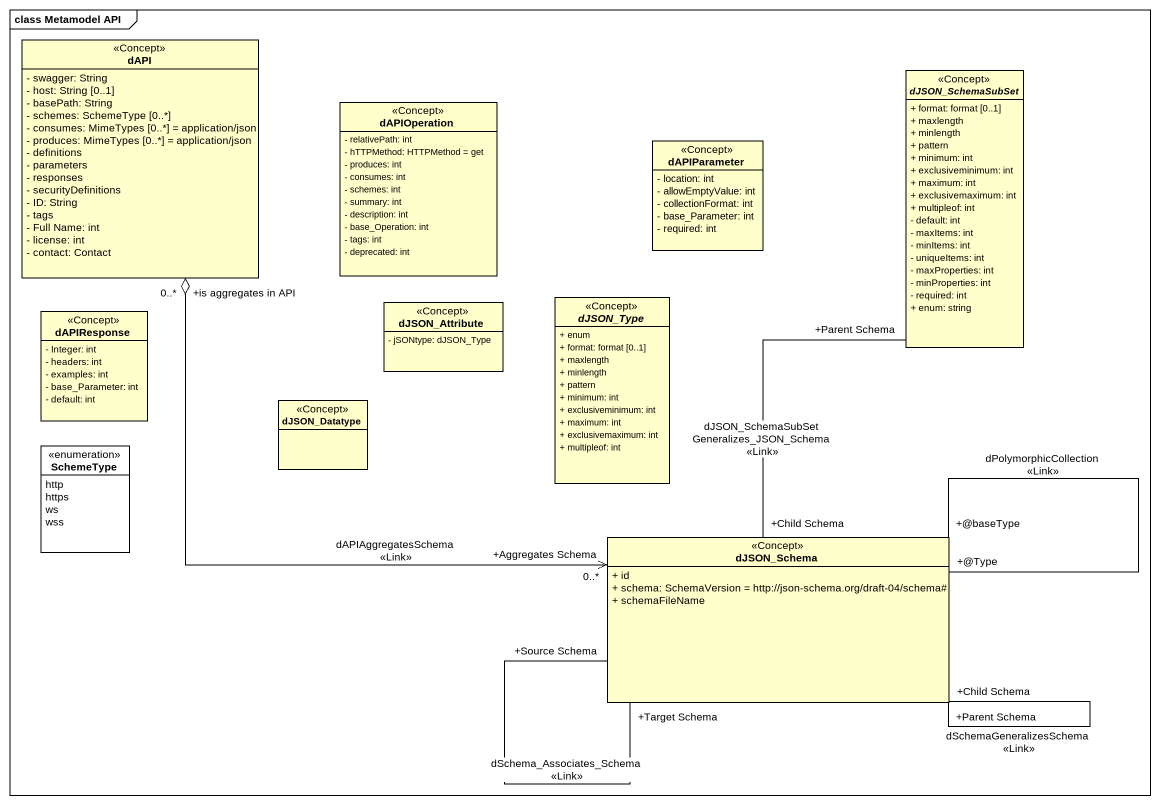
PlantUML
@startuml
mainframe class Metamodel API
hide circle
hide empty members
skinparam classAttributeIconSize 0
class dAPI <<Concept>> {
  - swagger: String
  - host: String [0..1]
  - basePath: String
  - schemes: SchemeType [0..*]
  - consumes: MimeTypes [0..*] = application/json
  - produces: MimeTypes [0..*] = application/json
  - definitions
  - parameters
  - responses
  - securityDefinitions
  - ID: String
  - tags
  - Full Name: int
  - license: int
  - contact: Contact
}
abstract class dJSON_SchemaSubSet <<Concept>> {
  + format: format [0..1]
  + maxlength
  + minlength
  + pattern
  + minimum: int
  + exclusiveminimum: int
  + maximum: int
  + exclusivemaximum: int
  + multipleof: int
  - default: int
  - maxItems: int
  - minItems: int
  - uniqueItems: int
  - maxProperties: int
  - minProperties: int
  - required: int
  + enum: string
}
class dAPIOperation <<Concept>> {
  - relativePath: int
  - hTTPMethod: HTTPMethod = get
  - produces: int
  - consumes: int
  - schemes: int
  - summary: int
  - description: int
  - base_Operation: int
  - tags: int
  - deprecated: int
}
class dAPIParameter <<Concept>> {
  - location: int
  - allowEmptyValue: int
  - collectionFormat: int
  - base_Parameter: int
  - required: int
}
class dJSON_Attribute <<Concept>> {
  - jSONtype: dJSON_Type
}
abstract class dJSON_Type <<Concept>> {
  + enum
  + format: format [0..1]
  + maxlength
  + minlength
  + pattern
  + minimum: int
  + exclusiveminimum: int
  + maximum: int
  + exclusivemaximum: int
  + multipleof: int
}
class dAPIResponse <<Concept>> {
  - Integer: int
  - headers: int
  - examples: int
  - base_Parameter: int
  - default: int
}
class dJSON_Datatype <<Concept>>
enum SchemeType #FFFFFF {
  http
  https
  ws
  wss
}
class dJSON_Schema <<Concept>> {
  + id
  + schema: SchemaVersion = http://json-schema.org/draft-04/schema#
  + schemaFileName
}
dAPI "+is aggregates in API\n0..*" o--> "+Aggregates Schema\n0..*" dJSON_Schema : dAPIAggregatesSchema\n<<Link>>
dJSON_Schema "+Child Schema" -up- "+Parent Schema" dJSON_SchemaSubSet : dJSON_SchemaSubSetGeneralizes_JSON_Schema\n<<Link>>
dJSON_Schema "+Parent Schema" -- "+Child Schema" dJSON_Schema : dSchemaGeneralizesSchema\n<<Link>>
dJSON_Schema "+Source Schema" -- "+Target Schema" dJSON_Schema : dSchema_Associates_Schema\n<<Link>>
dJSON_Schema "+@Type" -- "+@baseType" dJSON_Schema : dPolymorphicCollection\n<<Link>>
@enduml
